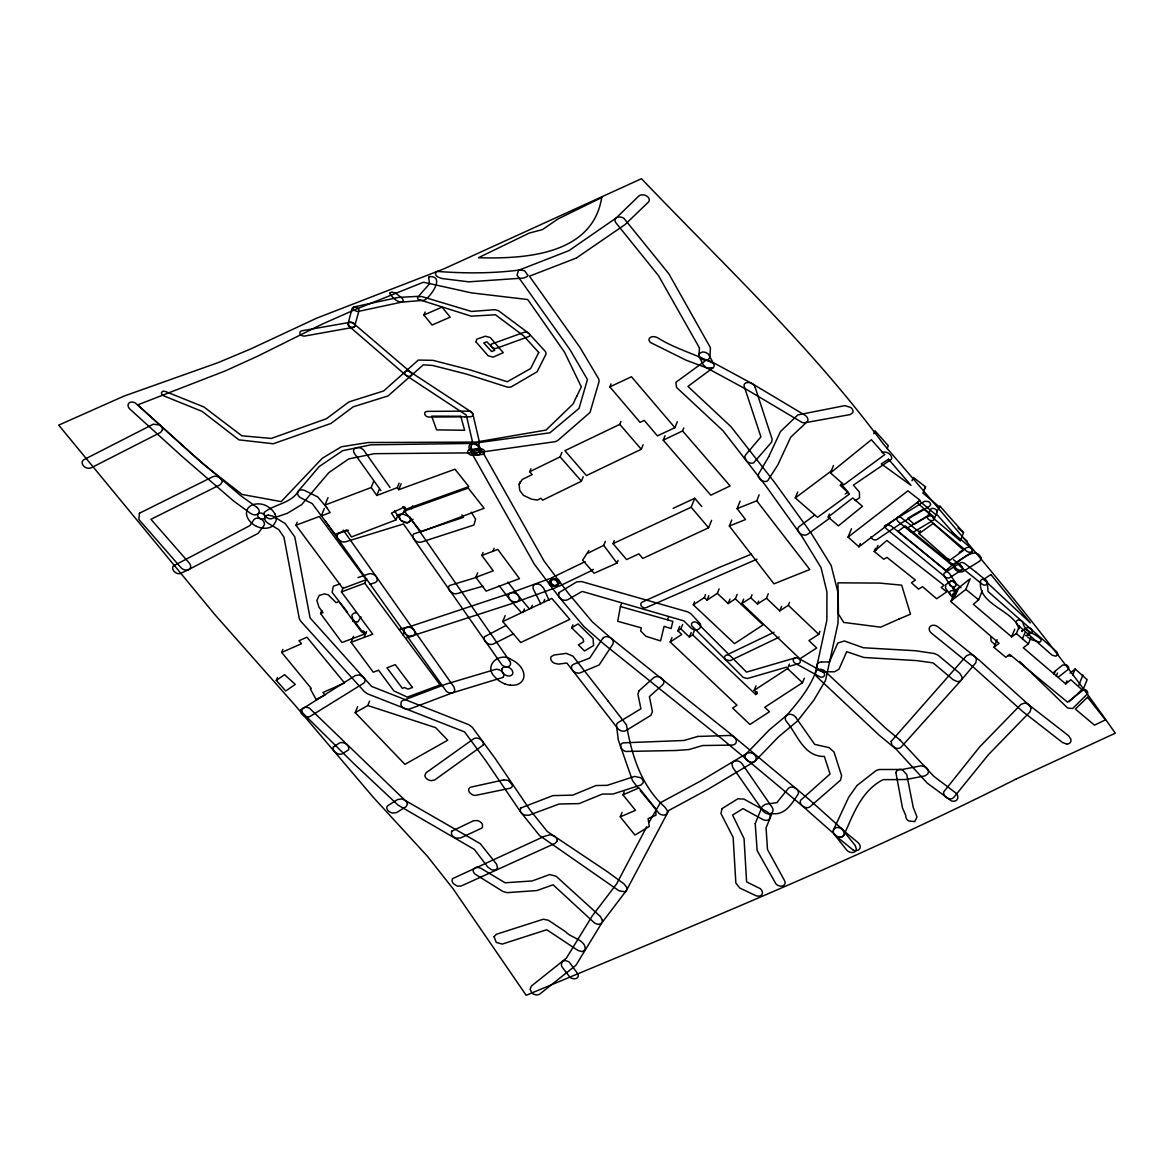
<?xml version="1.0" encoding="UTF-8"?>
<svg xmlns="http://www.w3.org/2000/svg" width="1174" height="1174" viewBox="0 0 1174 1174"><rect width="100%" height="100%" fill="white"/><g stroke="black" fill="none" stroke-linecap="round" stroke-linejoin="round"><path stroke-width="1.5" d="M620.415 606.532L617.715 621.281L641.268 627.855L640.696 631.025L646.038 636.337L660.566 640.916L664.088 626.358L671.117 628.56L672.863 621.354L620.415 606.532L621.618 603.539M471.097 446.942L472.418 441.483L466.283 415.112L406.365 375.621M295.98 525.218L319.313 516.487L366.2 579.707L342.852 588.438L295.98 525.218L297.183 522.225M324.317 508.474L321.309 515.944L330.143 512.554L324.978 505.069L328.001 497.615M281.716 652.436L301.469 643.734L299.003 640.74L306.957 637.218L344.525 682.975L322.923 692.499L325.007 695.052L316.114 699.528L310.288 688.83L311.242 688.404L281.716 652.436L282.919 649.457M276.301 680.406L284.592 674.668L295.276 684.383L285.722 690.987L276.301 680.406L277.504 677.427M423.902 314.999L442.084 307.148L450.2 317.141L432.032 325.022L423.902 314.999L425.105 312.02M324.978 505.069L371.204 487.503L373.611 481.531M320.575 613.518L322.997 612.608L318.976 607.178L316.892 600.413L319.211 595.394L324.464 593.897L328.221 594.822L336.116 602.658L338.963 601.587L361.445 631.847L363.661 630.996L365.657 633.667L341.957 642.516L320.575 613.518L321.779 610.539M371.204 487.503L376.825 495.472L379.231 489.499M366.596 578.723L364.791 583.199L440.089 684.912L407.319 697.107L393.921 690.943L378.556 670.222L373.259 672.188L351.114 642.281L372.76 634.209L341.443 591.916L343.263 587.44M376.825 495.472L397.282 487.65L399.101 483.174M397.282 487.65L398.72 489.705L401.141 483.747M326.754 507.564L317.802 496.984L305.079 490.659A5.841 4.182 24.7 0 0 297.873 491.73A5.841 4.182 24.7 0 0 301.102 498.025L312.196 503.558L335.118 534.375L346.741 529.958L351.481 536.944L395.961 519.906L397.781 515.43M351.114 642.281L353.535 636.308M404.223 511.101L468.25 488.076L484.114 508.283L421.011 531.763L404.223 511.101L405.426 508.107M411.546 508.841L412.749 505.862M364.131 637.438L366.552 631.465M355.223 712.633L367.814 705.53L435.657 727.645L447.734 740.207L404.927 764.347L355.223 712.633L357.63 706.675M367.814 705.53L369.619 701.054M403.225 635.119L404.443 632.14M481.854 555.449L497.835 549.461L519.48 578.635L486.08 591.124L475.852 577.329L493.256 570.813L481.854 555.449L483.057 552.47M475.852 577.329L477.657 572.853M583.243 476.732L581.438 481.208L542.652 500.183L540.994 498.29L537.399 500.065L531.455 499.141L523.443 495.369L519.7 490.35L519.128 484.466L520.331 481.487M492.889 551.325L494.093 548.346M519.128 484.466L522.254 479.462L532.189 474.604L529.679 471.743L530.883 468.749M529.679 471.743L560.101 456.862L561.906 452.386M502.766 621.574L551.809 598.417L569.801 619.373L520.742 642.53L502.766 621.574L505.172 615.602M677.31 421.715L674.903 427.688L657.425 435.862L644.247 420.409L640.094 422.347L609.834 386.877L611.038 383.898M523.222 611.918L524.44 608.924M531.059 608.22L532.262 605.241M543.459 602.365L544.663 599.371M643.103 444.785L641.283 449.26L586.428 475.558L564.899 450.684L619.755 424.386L620.958 421.407M618.067 560.409L616.981 563.094L594.088 573.264L582.642 560.145L588.849 550.562M587.763 553.248L603.73 545.382L605.358 541.346M571.709 627.811L578.063 623.878L593.061 638.583L593.589 645.495L584.535 650.968L578.4 644.893L583.698 641.694L582.994 638.876L571.709 627.811L572.912 624.832M711.62 520.302L708.597 527.772L642.809 558.428L638.92 553.849L626.608 559.558L613.033 543.621L614.251 540.627M683.752 427.952L682.549 430.931L730.125 485.933L710.813 495.193L663.222 440.177L665.042 435.701M613.033 543.621L691.134 507.227L694.744 498.275L701.729 506.493M667.463 619.667L668.681 616.688M804.293 678.22L802.488 682.696L764.758 707.276L769.484 711.723L749.951 724.461L732.62 708.069L737.008 705.222L670.193 642.002L671.998 637.526M670.193 642.002L681.727 634.474L677.868 630.834L679.687 626.358M677.868 630.834L680.832 628.897L682.652 624.421M737.169 594.367L735.364 598.843L763.041 624.891L734.542 643.631L693.306 604.815L694.509 601.836M759.138 494.826L756.731 500.799L809.811 569.522L773.959 583.83L729.333 526.025L731.74 520.053M729.333 526.025L745.534 519.554L737.111 508.636L740.119 501.181M622.954 794.813L638.949 787.93L655.943 808.945L655.943 815.182L648.092 818.571L649.295 826.481L634.958 835.052L620.254 816.869L635.486 810.324L622.954 794.813L624.157 791.819M693.306 604.815L704.327 597.581L705.53 594.602M680.832 628.897L689.358 636.968L691.178 632.493M689.358 636.968L692.631 634.841L694.436 630.365M704.327 597.581L707.027 600.134L708.832 595.658M620.254 816.869L622.073 812.393M707.027 600.134L717.314 593.354L719.119 588.878M717.314 593.354L728.173 603.568L729.979 599.092M741.528 604.405L743.685 599.063M819.951 631.304L818.748 634.298L808.945 640.622L816.678 647.989L799.905 658.805L741.88 603.539L750.817 597.771L752.035 594.792M841.949 483.101L840.217 485.288L849.506 494.019L817.515 517.352L795.297 497.937L797.704 491.979M750.817 597.771L757.435 604.067L758.639 601.088M757.435 604.067L766.461 598.226L768.266 593.75M830.488 472.887L871.357 439.722L884.668 454.676L843.886 484.789L830.488 472.887L833.511 465.432M766.461 598.226L779.756 610.876L781.576 606.4M779.756 610.876L788.341 605.329L789.544 602.335M692.631 634.841L755.718 694.524L757.406 693.423L754.163 690.356L755.968 685.865M755.718 694.524L756.922 691.545M828.213 517.03L852.764 497.967L862.464 506.317L838.368 525.879L828.213 517.03L829.416 514.051M873.779 433.749L874.982 430.77L888.292 445.724L887.089 448.717M754.163 690.356L787.534 668.578L789.354 664.102M848.068 537.105L907.913 490.82L920.078 500.3L858.957 546.82L848.068 537.105L851.458 528.711M858.957 546.82L860.307 543.459M874.219 551.442L886.84 540.451L944.013 585.327L941.225 587.47L946.699 591.872L936.661 598.74L922.471 586.648L918.567 589.143L911.406 582.73L915.368 580.029L886.957 557.401L883.773 559.235L874.219 551.442L875.466 548.375M876.083 550.063L877.947 545.47M911.993 480.753L913.343 477.392L925.508 486.858L923.468 491.906M923.63 490.629L925.508 486.858M919.051 533.671L933.227 523.384L963.663 550.224L949.502 560.512L919.051 533.671L920.255 530.677M937.938 509.986L939.978 506.185L963.531 532.658L960.273 540.715L932.494 517.529L933.609 516.677L917.07 502.795L919.462 500.96L935.986 514.828L936.72 514.256L960.273 540.715M938.672 509.413L939.978 506.185M1070.028 673.157L1075.149 668.975L1087.124 679.673L1082.795 690.415L1067.548 702.169L1009.567 654.314L1005.854 657.308L993.967 647.388L999.045 643.323L950.808 601.528L955.137 590.786L968.799 579.751M950.808 601.528L953.42 599.18L957.749 588.438M953.42 599.18L959.07 587.382M954.726 598.124L965.85 589.407L970.179 578.665M1019.472 625.874L1016.361 633.549L1011.665 636.851L973.349 604.317L978.632 599.811L982.359 590.61M993.967 647.388L997.064 639.713M1011.665 636.851L1014.762 629.176M1082.795 690.415L1070.82 679.717L1065.684 683.899L1023.273 647.725L1028.365 643.954L1022.495 638.847L1024.975 632.713M1028.365 643.954L1030.845 637.805M1054.091 674.272L1055.338 671.205M1056.292 676.107L1057.539 673.025M1065.684 683.899L1066.931 680.832M1072.669 675.109L1075.149 668.975M1078.612 685.719L1082.942 674.977M843.989 834.949C853.381 814.184 861.349 790.777 883.127 779.653L906.093 779.536L925.024 775.853L928.003 773.695L928.414 771.876A5.943 4.784 32.5 0 0 924.98 766.637L920.739 765.874L902.307 769.469L879.194 769.513L876.259 770.452L856.932 785.553L848.626 797.366L833.555 829.68A5.87 4.608 28.9 0 0 838.97 837.15A5.811 4.549 29 0 0 844.047 834.817A5.811 4.549 29 0 0 842.286 829.27M649.207 822.049L660.375 802.708L700.951 780.842L746.84 753.385A5.841 4.564 25.2 0 1 756.041 756.995A5.841 4.564 25.2 0 1 749.746 761.999A5.841 4.564 25.2 0 1 746.062 754.001L769.44 729.788L786.668 715.392C797.836 702.551 809.385 688.61 815.46 672.614L826.863 620.121L826.936 591.975L821.052 567.658L802.136 536.767L765.786 485.816L722.92 430.638L676.547 387.435L675.916 382.254L705.677 360.55A5.782 3.757 19.7 0 1 711.928 361.988L713.41 363.426A5.943 3.83 20 0 1 713.073 367.755L687.949 386.422L731.05 426.749L774.517 482.309L811.41 533.524L831.177 565.501L838.192 593.31L838.031 623.189L825.542 680.362L813.817 700.218L797.601 720.895L778.465 736.905L755.249 760.957M646.727 826.731L616.585 883.978L592.166 916.014L566.47 958.043L531.367 986.087L530.09 989.315L531.983 993.101A5.841 4.124 25.4 0 0 539.805 994.04L575.964 965.248L601.822 922.881L626.505 890.391L668.828 810.442L707.893 789.354L754.486 761.574M361.034 616.966L357.791 621.985L352.684 621.237M886.032 525.13L885.431 525.937A3.639 2.509 27.1 0 0 886.693 529.034L944.63 576.493L949.693 584.593L955.475 589.95A3.654 2.686 29.3 0 0 956.619 590.771M1053.988 672.086L1062.646 665.027L1066.344 664.91A3.683 2.906 31 0 1 1068.516 669.195L1058.772 676.767M483.145 745.123L434.673 780.006L430.961 780.681A5.797 3.845 24.5 0 1 425.472 777.349L424.841 775.618L426.03 772.8L473.636 738.813A5.885 4.124 28.7 0 1 480.518 739.415A5.885 4.124 28.7 0 1 483.189 745.226M399.703 515.577L406.013 510.455M948.856 559.044L948.181 559.793A3.654 2.524 27.2 0 0 949.722 563.329A3.654 2.524 27.2 0 0 954.036 563.784L971.793 552.294A3.639 2.495 25.7 0 0 972.292 549.52A3.639 2.495 25.7 0 0 968.961 547.289L966.584 547.627L959.202 552.382M333.504 746.899L339.286 743.098A5.885 4.094 28.2 0 1 346.271 744.155A5.885 4.094 28.2 0 1 348.429 749.937L342.588 753.649A5.885 4.094 28.2 0 1 335.603 752.607A5.885 4.094 28.2 0 1 333.445 746.811M1069.265 701.685L1081.518 689.974L1085.128 689.593A3.683 2.906 31 0 1 1087.623 693.775L1072.581 708.568L1067.577 707.966L1019.604 661.402M484.613 636.704L506.053 625.434M950.206 594.602L945.525 588.247L945.672 584.755L951.116 581.027L953.611 581.335A3.654 2.7 29.5 0 1 955.387 586.237L952.686 588.291L954.756 591.08M795.297 497.937L831.177 471.053M814.653 515.122L799.201 526.554A5.841 4.373 28.3 0 0 799.743 533.143A5.841 4.373 28.3 0 0 807.565 534.287L830.282 517.749M413.072 519.202L407.437 522.768L401.361 520.772M884.227 526.334L886.15 525.042M887.573 524.088L924.642 501.283L928.341 501.503A3.625 2.436 27.8 0 1 930.63 504.409L929.735 506.082L902.703 522.21L877.081 539.453A3.639 2.642 25.8 0 1 873.353 539.512A3.639 2.642 25.8 0 1 870.976 536.606M845.221 494.005L848.083 492.111L842.051 485.097M855.171 500.667L859.515 497.805L859.427 492.111L853.381 485.097L891.462 459.239A5.797 3.918 30.3 0 0 887.911 452.944A5.943 4.021 30.3 0 0 882.1 452.694M728.173 603.568L735.364 598.843M961.814 569.874L949.869 577.593A3.639 2.612 26.4 0 1 944.967 576.742A3.639 2.612 26.4 0 1 944.718 572.809L956.663 565.12A3.654 2.539 26.5 0 1 961.447 565.941A3.654 2.539 26.5 0 1 961.99 569.757A3.654 2.539 26.5 0 1 957.236 569.214L898.022 521.491L896.687 519.422A3.669 2.524 27.1 0 1 900.986 517.485L919.286 531.998M502.795 677.457L452.621 692.777L409.491 709.081A5.855 4.168 28.5 0 1 400.804 704.708L401.376 701.48L402.799 700.511L446.091 684.075L495.149 669.488A5.899 4.124 30.3 0 1 502.12 671.777A5.899 4.124 30.3 0 1 502.824 677.559M576.375 258.001L624.994 224.63L648.4 202.104A5.841 4.08 17.5 0 0 646.742 196.058A5.841 4.08 17.5 0 0 638.847 196.014L616.115 218.026L568.876 250.678L518.585 270.284L517.015 275.127L569.904 349.544L587.44 379.525L579.031 408.391L549.902 432.81L472.696 443.449M585.122 561.656L552.793 577.256A5.841 4.564 26.3 0 0 551.648 583.713A5.841 4.564 26.3 0 0 559.499 586.017L591.784 570.52A5.914 4.872 23.8 0 0 593.281 569.287M513.713 633.711L493.315 644.027A5.929 4.182 31.9 0 1 487.327 643.293L485.596 641.84A5.929 4.182 31.9 0 1 484.568 636.572M663.222 440.177L682.549 430.931M774.018 632.258L728.496 654.094L697.561 623.174A3.625 2.95 21 0 0 693.687 622.015A3.669 2.994 20.8 0 0 691.677 625.727L743.215 677.413L747.368 678.543L786.433 667.17M609.834 386.877L631.451 376.751L674.903 427.688M673.142 508.342L694.744 498.275M713.073 367.755L707.174 368.034L686.188 360.242L650.484 342.514A5.987 3.83 15.7 0 1 649.53 338.112L650.851 337.129A5.767 3.698 15.9 0 1 657.102 337.525L657.528 337.73C674.947 348.707 695.522 354.137 713.425 363.456M756.966 559.162L646.243 607.604A3.654 2.95 23.5 0 1 641.342 606.048A3.654 2.95 23.5 0 1 642.383 601.998L718.914 567.6L751.507 554.113M737.111 508.636L756.731 500.799M576.258 258.075L529.43 276.183L580.044 347.533L598.725 378.967L599.107 381.374L590.023 412.456L557.767 440.514L555.214 441.659L476.365 452.812M341.443 591.916L364.791 583.199M398.72 489.705L454.969 469.204L468.852 486.579L404.825 509.604L404.737 506.845L391.426 513.141L395.961 519.906M339.961 583.889L333.401 586.193L332.081 592.298L339.198 601.484M357.967 577.579L368.636 573.925A5.841 4.256 28.5 0 1 376.326 576.772L453.956 686.981L454.808 689.96L454.015 691.926A5.885 4.197 29.8 0 1 446.413 691.398L325.447 521.241M369.795 584.388L374.888 582.7A5.841 4.256 28.5 0 0 376.326 576.772L343.263 530.149M339.682 532.981L348.252 530.252M396.724 515.283L401.934 513.713L409.491 516.692L509.575 660.889M789.809 666.201L798.393 663.721A3.654 2.935 23.4 0 0 799.567 659.289A3.654 2.935 23.4 0 0 794.035 658.541A3.654 2.935 23.4 0 0 795.253 663.295L819.525 676.65A3.654 2.92 24.1 0 0 824.236 675.916A3.654 2.92 24.1 0 0 822.578 671.66M476.908 577.241L449.422 585.577A5.797 4.08 30.8 0 0 450.919 592.078A5.914 4.153 30.9 0 0 456.994 593.618L482.998 586.193M406.923 637.731L412.544 636.117A5.826 4.182 29.3 0 0 414.246 630.379A5.826 4.182 29.3 0 0 406.688 627.239L401.024 628.853A5.841 4.241 28.2 0 0 399.439 629.704M795.253 657.88L746.532 672.115L730.654 656.222A3.654 2.92 20.8 0 0 725.62 655.518A3.654 2.92 20.8 0 0 725.517 659.729L730.155 660.668L778.157 637.658A3.654 2.92 21.9 0 0 779.096 636.924M410.812 636.308L512.422 603.421L555.64 587.704A5.841 4.564 26.4 0 0 557.122 581.35A5.841 4.564 26.4 0 0 549.329 578.782L505.554 594.792L404.913 628.222A5.841 4.241 28.3 0 0 405.074 633.256A5.841 4.241 28.3 0 0 410.812 636.293M475.925 449.158L481.516 448.85A3.639 2.832 23.8 0 1 484.598 451.344L483.556 454.323L476.805 454.91A3.639 2.744 26.3 0 1 473.562 451.183A3.639 2.744 26.3 0 1 477.407 449.304A3.639 2.744 26.3 0 1 480.489 453.105L479.168 454.778L472.212 455.248A3.639 2.744 26.4 0 1 467.927 452.43A3.639 2.744 26.4 0 1 470.378 449.349L476.116 449.143M887.03 524.675L890.861 525.747L949.428 573.47L955.709 583.126M475.881 452.841L374.447 453.678L348.707 458.931L328.823 472.623L301.762 504.556L287.395 513.273L270.886 518.923A5.826 4.27 25.6 0 1 264.135 512.495C274.026 504.16 291.475 503.558 298.695 490.659L319.181 466.562L342.632 450.699L370.984 444.814L473.181 443.42L479.021 446.223L480.049 449.847A5.826 4.388 26.1 0 1 473.518 452.46A5.826 4.388 26.1 0 1 469.101 446.135A5.826 4.388 26.1 0 1 475.94 443.948M821.521 661.975L829.402 661.975L837.796 643.029L844.355 640.975L863.345 647.74L915.515 650.748L934.504 653.551L938.041 655.165L959.818 673.377L962.005 677.016L961.917 678.88A5.782 4.52 32.9 0 1 957.397 681.58L953.303 679.849L933.125 662.899L916.718 660.61L863.8 657.469L846.718 651.687L838.926 669.283L834.523 671.792L823.37 671.763A5.841 4.681 23.8 0 1 816.869 666.876A5.841 4.681 23.8 0 1 821.521 661.989M510.308 685.161L512.069 685.264A17.683 12.488 30.1 0 0 516.912 684.618A17.757 12.488 29.5 0 0 520.728 682.549A17.566 12.342 29.2 0 0 523.883 676.694L523.942 675.255A17.83 12.518 29.4 0 0 522.958 670.868A17.463 12.195 29.7 0 0 520.361 666.48A17.713 12.283 29.9 0 0 511.512 659.685C499.698 651.144 482.793 665.805 495.032 677.09A17.801 12.606 30.4 0 0 504.673 683.811M1008.128 655.723L1011.342 656.193M932.904 516.399L928.194 515.577L909.175 526.847A3.654 2.524 25.9 0 0 909.395 530.663A3.654 2.524 25.9 0 0 914.297 531.587L931.158 521.549L966.598 551.076A3.654 2.509 25.5 0 0 971.47 551.751A3.654 2.509 25.5 0 0 970.927 547.92L951.923 532.13M256.548 526.378L258.324 527.097A15.394 11.373 25.7 0 0 266.615 528.183L268.23 527.918A15.467 11.373 25.2 0 0 273.571 525.145L275.875 521.256A15.467 11.285 25 0 0 276.154 518.512A15.908 11.593 25.2 0 0 274.877 513.904M798.349 658.291L822.592 671.645M475.925 443.933L479.344 446.678L482.866 452.372L544.134 561.157L568.436 593.413L592.312 621.853L611.199 638.363L729.934 733.427L809.165 799.523L842.301 829.211M840.217 827.905L858.018 842.58A5.87 4.593 29.9 0 1 860.014 848.024A5.811 4.535 29.7 0 1 853.219 850.137M853.219 850.137L835.389 835.521M410.049 371.747L471.302 411.942L472.858 413.982L479.447 442.128L477.965 449.304A3.639 2.744 26.2 0 1 473.87 450.831A3.639 2.744 26.2 0 1 471.112 446.942M1027.749 637.115L1031.579 639.683L1039.518 642.163A3.625 2.73 32.4 0 0 1041.074 639.537C1035.967 633.329 1024.653 632.287 1022.818 622.499A3.683 2.744 31.5 0 0 1018.269 620.019A3.625 2.7 31.5 0 0 1016.537 623.453L1019.164 628.736M540.744 603.774L533.407 589.275A5.841 4.285 29.8 0 1 534.625 584.593A5.841 4.285 29.8 0 1 540.627 584.99L543.606 588.13L549.05 600.252M953.493 559.719L961.242 565.765M965.85 589.407L978.632 599.811M899.871 739.884L886.355 728.834L824.794 671.073A5.841 4.681 24 0 0 816.825 670.354A5.841 4.681 24 0 0 817.324 677.222L879.121 735.159L896.011 749.041L927.166 783.043L951.366 800.903A5.782 4.637 32.3 0 0 957.001 799.743L957.779 798.085A5.929 4.755 32.4 0 0 955.284 792.567L933.741 776.234L899.886 739.899M957.969 528.021L963.531 532.658M922.72 492.904L939.244 506.772M520.962 612.168L509.751 599.415M1016.361 633.549L1022.495 638.847M961.99 536.606L967.288 541.273M410.665 372.217L352.743 322.747L349.955 322.336L301.953 330.774A3.654 2.597 16.8 0 0 300.162 334.003A3.654 2.597 16.8 0 0 304.873 336.028L353.036 327.385L354.841 326.269A3.698 2.451 17.8 0 0 353.858 323.408L352.655 322.703A3.61 2.377 18 0 0 348.913 322.689A3.698 2.436 18.4 0 0 349.074 326.255L405.749 375.166M950.779 595.233L952.672 596.964M994.936 644.673L991.208 641.239L990.651 637.071M787.534 668.578L802.488 682.696M788.341 605.329L818.748 634.298M560.101 456.862L581.438 481.208M619.755 424.386L641.283 449.26M518.057 595.321L529.21 608.675M691.134 507.227L708.597 527.772M638.025 787.901L632.507 780.637L618.346 740.09L616.673 727.102L566.851 663.031L558.413 664.117L554.201 663.193A5.811 4.094 29.2 0 1 551.032 656.78L553.937 655.033L566.367 653.36L572.985 656.178L608.161 701.186M640.3 790.704L659.245 813.611A5.914 4.124 31.2 0 0 666.685 813.876A5.797 4.05 31.2 0 0 666.23 808.901L664.748 806.993C641.004 785.597 631.685 755.073 626.49 724.886L608.176 701.216M834.421 834.523L846.542 849.844A5.855 4.564 29.4 0 0 850.269 852.309A5.811 4.535 29.7 0 0 856.404 849.228L855.215 845.471L841.464 828.58A5.811 4.549 29 0 0 833.291 830.84M340.24 602.82L347.475 612.168M499.111 585.65L509.531 599.136M507.887 582.099L518.292 595.6M363.808 633.681L352.86 619.109L351.907 615.572A5.841 4.27 26.9 0 1 356.133 612.828M603.73 545.382L616.981 563.094M795.59 717.153L814.683 744.375L829.049 747.633L833.995 751.947L841.611 775.721L840.511 780.152L810.06 806.685A5.811 4.549 30 0 1 806.303 807.683M380.904 490.585L354.475 453.531A5.841 4.168 19.7 0 1 356.06 447.852M390.047 487.518L363.896 450.42A5.826 4.197 20.6 0 0 356.06 447.866M394.361 510.602L400.305 519.539M402.814 506.596L405.705 510.969M469.717 449.569L534.405 564.298L559.499 597.581L584.021 626.652L604.39 644.467L721.805 738.74L802.356 805.922L837.165 836.622A5.811 4.564 29.5 0 0 844.106 834.67M471.258 512.187L475.573 519.143L473.944 525.027L421.349 542.08A5.914 4.27 31.9 0 1 415.273 540.612L403.43 523.986L345.743 541.757A5.841 4.27 27 0 1 338.053 538.851A5.841 4.27 27 0 1 339.668 532.967M461.896 514.858L463.466 517.367L413.703 533.95A5.797 4.197 31.6 0 0 413.747 538.998L502.105 665.159A5.899 4.124 30.1 0 0 509.032 666.245A5.899 4.124 30.1 0 0 509.589 660.815M274.892 513.904L274.114 512.598A15.57 11.241 25.8 0 0 268.2 506.933C261.186 501.547 245.894 502.883 246.481 514.007A15.629 11.447 26.2 0 0 252.366 523.736A15.482 11.402 25.8 0 0 256.563 526.363M754.999 386.877L772.096 439.135L771.597 442.158L753.576 462.894A5.899 4.285 32 0 1 745.901 460.193L744.8 456.569L745.475 455.072L760.913 436.875L744.287 386.598A5.914 3.904 24.1 0 1 746.224 382.753L748.161 382.475A5.914 3.904 24.1 0 1 755.146 386.98M1022.261 631.612A3.625 2.715 31.5 0 1 1023.273 629.792L1027.455 627.547A3.683 2.744 31.4 0 1 1031.946 630.144A3.625 2.715 31.3 0 1 1031.183 633.138L1027.001 635.383A3.683 2.744 31.5 0 1 1025.694 635.31M1026.135 635.853A6.56 4.901 31.4 0 0 1028.057 635.046A3.625 2.715 31.5 0 0 1028.835 632.067A3.683 2.744 31.5 0 0 1024.491 629.367A6.56 4.901 31.5 0 0 1021.776 630.966M955.387 586.237A3.654 2.7 29.5 0 1 949.707 584.593L949.384 582.377A3.654 2.627 26 0 1 952.305 580.983L960.112 586.751A3.654 2.686 29.3 0 1 960.919 587.822M409.579 516.809A5.811 4.226 29.9 0 1 407.921 522.65L405.911 522.826A5.87 4.226 29.8 0 1 399.688 515.533M953.802 596.48A3.654 2.7 29.4 0 1 949.649 592.136A3.654 2.7 29.4 0 1 955.225 591.828M795.664 717.167A5.87 4.711 24.7 0 0 787.754 714.731L786.198 715.846A5.87 4.711 24.7 0 0 786.242 721.247C797.484 734.484 803.618 756.76 824.368 756.452L830.047 774.018L800.492 800.36A5.87 4.579 29.8 0 0 806.303 807.668M510.411 685.19A17.683 12.488 30.1 0 1 504.805 683.84M952.76 596.759A3.654 2.7 29.5 0 1 955.592 593.237M891.154 741.366L891.932 745.226L895.424 748.014A5.782 4.681 31.7 0 0 901.177 747.002L961.227 680.172L975.785 662.826L976.475 659.348A5.899 4.476 32 0 0 971.999 654.798L969.856 654.388L966.407 655.826L891.154 741.366M494.063 936.735L496.264 942.429L502.252 944.087L546.746 929.735L577.975 950.456L582.084 951.644L585.048 949.898C586.589 939.684 570.681 937.938 565.56 931.701L548.375 920.269L543.283 919.242L496.411 934.255L494.063 936.735M895.879 772.521L902.468 807.888L905.77 815.578A5.914 4.711 31.1 0 0 908.632 820.964L914.766 821.609L917.011 816.943L913.255 807.463L906.768 774.649L902.483 769.895A5.782 4.667 31.6 0 0 896.745 770.892L895.879 772.521M1031.007 708.421L1030.053 711.826L988.537 754.559L953.831 797.337A5.782 4.637 32.3 0 1 948.21 798.511L946.2 797.439A5.929 4.755 32.2 0 1 943.691 791.936L979.468 747.119L1021.101 704.283L1024.667 703.094A5.914 4.579 33.1 0 1 1030.992 708.421M602.365 920.093L602.262 921.957C600.794 925.728 595.526 924.437 593.398 921.928L553.086 884.785L536.958 890.552L507.051 892.651L503.015 891.521L474.868 873.984A5.797 4.08 29.7 0 1 473.548 868.892L476.439 867.175L480.636 868.144L505.069 882.775L532.189 880.955L549.681 874.542L556.109 876.23L600.237 916.38L602.365 920.093M139.412 513.258L138.87 519.451L180.855 567.556A5.826 4.402 26.7 0 0 188.72 569.566L258.104 533.378L263.886 525.673A5.841 4.285 25.6 0 0 261.288 519.187A5.841 4.285 25.6 0 0 253.848 519.818L249.886 525.614L173.238 566.015A5.841 4.476 25.7 0 0 173.987 571.283A5.841 4.476 25.7 0 0 179.989 573.719L188.765 569.551A5.826 4.402 26.7 0 0 189.366 563.197L150.947 519.319L220.345 484.657L222.194 482.059L221.886 480.327A5.826 4.065 24.5 0 0 212.92 476.688L139.412 513.258M501.973 668.96C500.975 674.14 509.178 678.587 512.598 674.287C514.241 669.253 506.786 664.675 502.721 667.757L501.973 668.96M699.455 347.944L698.97 356.324L701.773 359.156A5.782 3.742 19.4 0 0 707.995 359.846L709.947 357.527L710.402 347.651L668.798 273.733L623.878 218.261A5.87 4.094 16.7 0 0 616.688 217.645A5.87 4.094 16.7 0 0 615.924 222.811L658.526 275.699L699.455 347.944M428.686 277.299L429.537 283.815L418.502 296.318L398.191 297.448L353.917 306.957A3.771 2.304 20.6 0 0 353.814 309.554L354.768 310.435A3.595 2.216 20.3 0 0 358.657 311.345L401.728 302.129L424.254 300.265C430.99 296.728 445.43 275.597 429.317 276.594L428.686 277.299M601.719 197.525C592.547 254.934 524.895 259.102 478.464 257.708L529.181 233.112L542.447 229.59L557.943 218.995L601.719 197.525M937.248 511.629L934.078 519.451A3.698 2.465 26.1 0 1 931.114 520.581A3.625 2.436 26.2 0 1 927.328 517.352L930.498 509.531A3.698 2.465 26.1 0 1 933.462 508.415A3.625 2.407 26 0 1 937.248 511.629M755.22 823.62L757.142 850.578L776.058 884.095A5.899 4.27 30.9 0 0 782.119 886.076L783.777 885.372A5.811 4.3 29.9 0 0 784.467 880.456L767.488 849.462L766.064 827.89L771.92 813.553C785.465 815.622 792.039 803.119 798.437 793.697L798.349 791.804A5.841 4.579 28.5 0 0 793.785 787.372A5.841 4.579 28.5 0 0 788.15 788.62L776.865 802.649L765.477 804.278L762.175 806.553L755.22 823.62M407.466 803.999L406.16 806.626L396.621 812.555L392.835 813.098A5.782 3.742 22.9 0 1 387.42 809.737A5.929 3.86 22.6 0 1 388.124 805.481L397.678 799.509L401.479 798.951A5.797 3.801 23.4 0 1 406.879 802.356L407.466 803.999M257.766 514.417L257.62 515.298A3.933 2.891 25.7 0 0 259.278 518.057L260.32 518.644A3.918 2.876 25.6 0 0 263.768 518.703A3.86 2.832 25.4 0 0 265.001 516.78C264.81 513.566 259.659 511.424 257.766 514.417M476.101 342.001L488.149 355.781L493.109 357.145L503.25 352.684L490.336 337.584L485.376 336.219L476.644 339.198L476.101 342.001M981.303 558.296L979.864 561.04L963.311 571.327A5.841 4.065 26.9 0 1 956.384 570.535A5.841 4.065 26.9 0 1 954.007 564.841C961.022 560.13 975.682 545.352 981.303 558.296M722.01 808.651L720.939 813.494L733.134 837.37L735.849 882.995L739.825 888.072L755.425 895.454A5.885 4.256 30.7 0 0 761.838 894.676A5.885 4.256 30.7 0 0 760.326 888.674L746.605 881.909L744.052 838.618L732.576 815.079L742.995 808.622L762.689 819.452A5.826 4.388 30.3 0 0 770.305 816.737A5.855 4.432 30.1 0 0 766.871 811.704L743.802 799.039L737.8 798.834L722.01 808.651M301.014 709.756L301.131 713.102L304.227 716.023A5.87 4.065 27.1 0 0 310.215 716.345L363.544 683.283A5.826 4.182 27.9 0 0 363.294 676.958L359.303 674.933L355.443 675.505L301.014 709.756M390.076 292.898L389.856 293.735C392.556 297.374 398.338 304.198 403.416 301.219L402.491 298.563L395.77 293.177L391.911 291.988L390.076 292.898M359.068 310.538L354.475 326.739A3.625 2.407 18.1 0 1 349.573 326.621L348.018 323.789L352.156 308.278L353.565 307.045L356.177 307.206L358.452 308.659L359.068 310.538M638.994 690.782L637.922 694.128L640.901 708.788L618.082 722.626A5.841 4.226 27.4 0 0 618.17 728.951A5.841 4.226 27.4 0 0 626.006 730.551L650.895 715.348L652.436 711.635L649.398 696.578L662.694 684.794A5.826 4.388 24.6 0 0 663.09 679.819L661.637 678.205A5.826 4.388 24.6 0 0 653.771 677.662L638.994 690.782M451.608 831.28L451.506 834.362A5.782 3.786 25.1 0 0 456.539 838.148L460.502 837.972L481.135 828.448L482.382 827.45L482.47 824.368A5.782 3.786 25.2 0 0 477.436 820.582L473.489 820.758L451.608 831.28M558.971 592.635L558.707 596.201A5.841 4.505 25.6 0 0 567.732 599.709L582.187 591.403L683.914 620.899L690.899 627.899A5.811 4.711 20.9 0 0 697.092 629.763A5.885 4.769 21.3 0 0 700.306 623.82L690.87 613.708L687.817 611.889L581.423 581.541L576.772 581.864L558.971 592.635M699.161 353.55L699.088 356.573L703.329 364.923L706.22 367.609L747.28 389.885L802.15 422.493A5.914 4.006 28.3 0 0 807.404 421.437L807.947 419.984A5.797 3.918 28.4 0 0 804.85 415.156L752.02 383.575L712.985 362.458L708.392 354.152A5.797 3.801 19.5 0 0 702.272 352.039L699.161 353.55M162.467 429.845L160.662 432.37L91.469 467.678A5.826 4.402 23.4 0 1 83.53 465.931A5.826 4.402 23.4 0 1 84.044 459.577L153.28 424.181L159.312 424.988A5.797 3.992 28.5 0 1 162.452 429.845M561.818 961.888L561.377 965.454L562.361 967.405L570.256 977.619A5.855 4.094 25.9 0 0 576.375 978.353A5.855 4.094 25.9 0 0 577.99 974.097L569.126 961.917L565.032 960.42L561.818 961.888M527.757 275.156L527.155 276.55L523.824 278.033L468.705 281.833L441.556 278.458L437.447 276.8A6.046 3.713 16 0 1 435.818 272.485L436.948 271.399C464.478 273.469 492.449 273.615 520.287 269.917L524.661 270.812L527.757 275.156M520.566 808.108L520.199 811.131A5.782 3.786 26 0 0 524.969 815.138L529.004 815.211L559.132 804.014L579.12 803.603L602.35 794.079L613.077 794.02L641.033 784.951L643.22 782.662A5.797 4.021 28.5 0 0 640.637 777.702L634.532 776.425L607.31 785.333L596.04 785.523L572.736 795.136L552.881 795.62L520.566 808.108M768.721 456.715L758.742 473.724A5.811 4.226 31.7 0 0 759.783 478.963A5.885 4.314 31.5 0 0 767.547 480.958L777.79 464.963L790.733 437.168L806.347 422.493L850.211 414.554L852.808 412.646A5.782 3.977 30.8 0 0 850.959 407.583L844.898 405.617L797.85 414.906L780.49 431.518L768.721 456.715M557.21 841.068L555.141 843.343L461.25 885.974L457.317 886.121L453.516 883.743A5.797 4.109 31 0 1 452.606 878.636L543.958 836.49L550.298 834.714L554.451 836.181A5.782 3.889 28.8 0 1 557.195 841.068M576.786 396.21L573.015 404.003L546.042 430.066L475.984 442.114L368.181 442.51L341.341 446.78L322.278 458.286L281.188 501.606L242.079 494.459L203.337 464.244L137.74 404.869L225.481 370.823L257.341 356.324L322.395 324.039L354.064 310.024L423.462 282.23L471.478 292.884L527.728 299.531L564.503 352.141L581.321 386.862L576.786 396.21M538.749 352.479L530.633 368.548L507.271 381.741L470.495 370.03L432.913 360.33L418.326 360.066L383.663 390.957L348.986 401.875L326.445 418.707L271.297 438.445L241.8 435.774L203.894 406.967L165.402 391.47L162.878 391.191L161.513 392.512A3.625 2.436 29 0 0 163.098 395.579L202.075 411.37L238.938 439.854L273.248 443.757L330.965 423.447L353.242 406.806L388.022 395.946L423.286 364.85L432.678 365.452L466.65 374.139L507.799 387.244L510.983 387.024L537.134 371.747L546.086 353.99L545.572 351.701L528.549 333.137L498.422 310.67L494.856 309.672L471.493 311.462L421.657 296.494L418.076 296.817A3.816 2.245 17.7 0 0 418.193 299.37L471.229 316.173L495.428 314.764L523.648 335.852L538.749 352.479M497.541 867.542L496.822 868.951A5.914 4.08 29.5 0 1 491.319 869.596L487.724 866.999L474.355 849.433L398.133 805.159L354.372 764.142L303.626 713.909A5.811 4.036 27 0 1 301.923 710.505A5.87 4.08 27.2 0 1 309.466 708.186L405.059 800.375L480.283 843.695L496.514 864.093L497.541 867.542M732.752 762.264L731.916 763.819L732.781 767.444L762.865 810.72A5.87 4.432 30 0 0 770.54 813.597L772.066 812.584A5.855 4.564 28.6 0 0 772.081 807.272L742.1 763.76A5.826 4.549 25.1 0 0 732.752 762.249M1057.525 654.725L1055.969 656.207L1052.153 655.224L1017.55 624.773C1008.158 609.115 978.015 603.04 980.51 581.556A3.654 2.642 29.1 0 1 983.739 579.354A3.654 2.642 29.1 0 1 987.393 582.803L988.009 591.476L1056.218 651.321A3.669 2.876 30 0 1 1057.525 654.725M602.702 638.436L589.686 658.115L573.646 664.235A5.841 4.212 28 0 0 572.516 670.222A5.841 4.212 28 0 0 580.264 672.819L599.107 664.998L612.769 644.306A5.841 4.447 26 0 0 610.172 637.643A5.841 4.447 26 0 0 602.702 638.436M1087.52 697.253L1075.355 709.052L1094.461 725.15L1105.438 719.882L1087.52 697.253M947.374 569.317L945.936 570.579L898.125 531.352L905.271 525.879L952.804 564.621L947.374 569.317M990.871 574.512L983.68 579.369L1030.376 622.895L990.871 574.512M888.527 459.225L881.292 463.891L910.965 485.332L888.527 459.225M529.357 336.336L496.543 348.267A3.61 2.333 18.3 0 1 492.625 347.724L486.917 341.839L483.747 342.925L491.598 351.466L494.782 350.366L491.583 346.902A3.727 2.392 18.5 0 1 491.304 344.143L524.074 332.315A3.61 2.333 16.5 0 1 528.007 332.785L529.063 333.592A3.727 2.407 16.4 0 1 529.357 336.351M930.454 514.711L914.164 524.294L907.619 518.321L923.733 508.973L930.454 514.711M1016.273 778.949C856.697 859.456 691.031 926.594 526.187 995.303L452.973 888.645L427.321 856.184L373.479 797.528L294.63 704.796L214.783 614.545L58.7 425.135L124.136 396.049L218.188 362.605L250.502 349.045L316.687 318.154L443.992 268.817L641.474 178.697C724.138 265.192 811.88 347.357 883.259 443.889C963.869 537.707 1044.449 631.583 1115.3 733.192L1016.273 778.949M898.829 619.109L880.676 627.18L843.739 622.425L838.456 614.09L837.942 582.832L879.59 583.082L901.661 585.166L910.51 614.193L898.829 619.109M412.441 687.465L408.097 689.138L404.487 687.538L402.388 688.331L386.936 667.83L395.242 664.645L412.441 687.465M697.811 736.436L684.031 740.471L624.465 742.79A5.811 4.05 27.8 0 0 620.62 746.473A5.811 4.05 27.8 0 0 625.61 751.463L676.151 750.494L689.05 749.54L702.698 745.519L731.96 745.108A5.841 4.564 25.1 0 0 736.259 740.178A5.841 4.564 25.1 0 0 729.582 735.467L697.811 736.436M268.186 515.122L266.689 515.503A5.826 4.27 25.6 0 0 267.833 523.12L278.81 529.665L283.932 537.134L299.282 618.566L300.588 621.017L364.454 691.721L367.447 693.805L464.581 731.916L486.095 761.148L520.757 812.173L539.497 835.477L618.962 890.773L624.935 891.844A5.767 4.241 36.1 0 0 626.637 887.324L623.981 883.861L607.119 871.534L547.319 831.544L530.032 810.031L495.457 758.874L472.33 727.337L468.822 724.696L371.586 686.408L310.083 617.92L294.777 536.9L285.179 523.501L272.838 516.12L268.186 515.122M503.954 779.844L471.244 787.05A5.914 3.918 25.7 0 0 468.69 790.586A5.797 3.83 25.9 0 0 475.044 795.502L509.736 788.326A5.914 3.918 26.1 0 0 512.29 784.775L508.122 780.358L503.954 779.844M464.904 416.829L428.98 417.049A3.639 2.656 23.5 0 1 424.753 414.217A3.639 2.656 23.5 0 1 427.365 411.37L468.602 411.135A3.639 2.642 21.8 0 1 472.271 412.822L472.843 413.908A3.639 2.715 24.1 0 1 470.216 416.814L464.904 416.829M460.766 416.256L431.65 416.124L436.596 429.889L464.64 430.256L460.766 416.256M1066.682 744.052L1062.529 742.526L1022.598 711.473L973.158 666.935L931.598 633.285A5.841 4.461 28.2 0 1 930.16 626.49A5.841 4.461 28.2 0 1 937.909 626.784L979.63 660.536L1028.762 704.796L1068.487 735.658L1070.893 739.194L1070.937 741.087A5.797 4.491 32.3 0 1 1066.682 744.052M256.783 507.241L240.611 495.589L191.127 453.281L135.377 403.005A5.929 4.036 30.5 0 0 129.507 402.623A5.811 4.241 27.6 0 0 129.815 409.036L182.44 456.774L233.626 501.019L250.473 513.317A5.841 4.27 25.5 0 0 257.532 514.227A5.841 4.27 25.5 0 0 258.324 508.753L256.783 507.241M975.873 572.061L964.823 563.549A3.654 2.539 26.3 0 0 959.994 563.094A3.654 2.539 26.3 0 0 960.816 566.998L981.919 583.977A3.654 2.642 29.1 0 0 986.732 584.461A3.654 2.642 29.1 0 0 985.999 580.382L975.873 572.061M405.441 374.858A3.654 2.568 20.3 0 0 411.487 375.24A3.654 2.568 20.3 0 0 407.686 370.984A3.654 2.568 20.3 0 0 405.441 374.858M509.149 598.535A5.841 4.27 29.4 0 0 518.688 600.706A5.841 4.27 29.4 0 0 513.948 592.826A5.841 4.27 29.4 0 0 509.149 598.535M558.531 579.868A3.654 2.862 26.5 0 0 554.084 578.885A10.111 7.91 26.4 0 0 551.178 580.455A3.654 2.847 26.4 0 0 551.31 583.772A3.654 2.847 26.4 0 0 554.964 585.547A10.111 7.91 26.5 0 0 559.118 583.698A3.654 2.862 26.5 0 0 558.531 579.868M556.564 580.763A3.654 2.847 26.4 0 0 552.118 579.765A9.04 7.073 26.4 0 0 549.52 581.174A3.654 2.847 26.2 0 0 549.637 584.491A3.654 2.847 26.2 0 0 553.277 586.266A9.04 7.059 26.4 0 0 557.122 584.593A3.654 2.847 26.4 0 0 556.564 580.763"/></g></svg>
